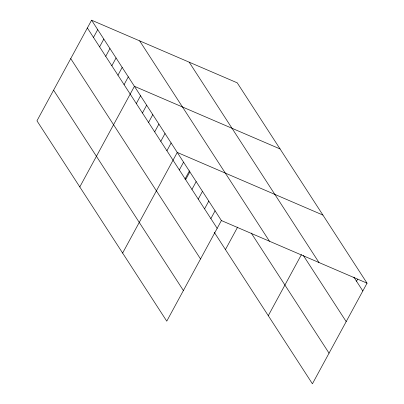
<?xml version="1.0" encoding="UTF-8"?>
<svg xmlns="http://www.w3.org/2000/svg" width="404" height="404" viewBox="0 0 404 404"><rect width="100%" height="100%" fill="white"/><g stroke="black" fill="none" stroke-linecap="round" stroke-linejoin="round"><path stroke-width="0.61" d="M91.587 20.2L36.956 120.816L166.761 321.165L221.392 220.554L91.587 20.2L237.239 82.835L367.044 283.184L312.413 383.8L214.226 232.249M93.481 37.42L97.702 29.644M99.601 46.869L103.823 39.092M105.722 56.313L109.944 48.536M111.842 65.756L116.064 57.979M117.958 75.205L122.18 67.428M124.078 84.648L128.3 76.871M79.79 186.931L134.421 86.315L280.073 148.95M136.32 103.54L140.542 95.763M142.435 112.984L146.662 105.207M148.556 122.427L152.778 114.65M154.676 131.876L158.898 124.099M160.797 141.319L165.019 133.542M166.913 150.763L171.139 142.986M122.629 253.045L177.255 152.434L322.912 215.064M179.341 169.943L183.562 162.166M184.987 179.073L189.441 170.867M185.643 179.674L189.865 171.897M191.951 189.405L196.172 181.628M198.253 199.137L202.475 191.36M204.56 208.868L208.782 201.091M210.863 218.599L215.085 210.822M225.447 249.566L237.623 227.134M268.281 315.681L301.45 254.586M356.515 281.229L357.641 279.159M221.392 220.554L367.044 283.184M353.864 277.134L362.822 290.961M189.173 62.165L318.978 262.519M303.379 255.53L346.188 321.599M139.653 40.87L269.458 241.223M251.258 233.093L329.048 353.162M87.36 27.977L217.17 228.331M70.73 58.615L200.536 258.964M53.591 90.178L183.396 290.532"/></g></svg>
